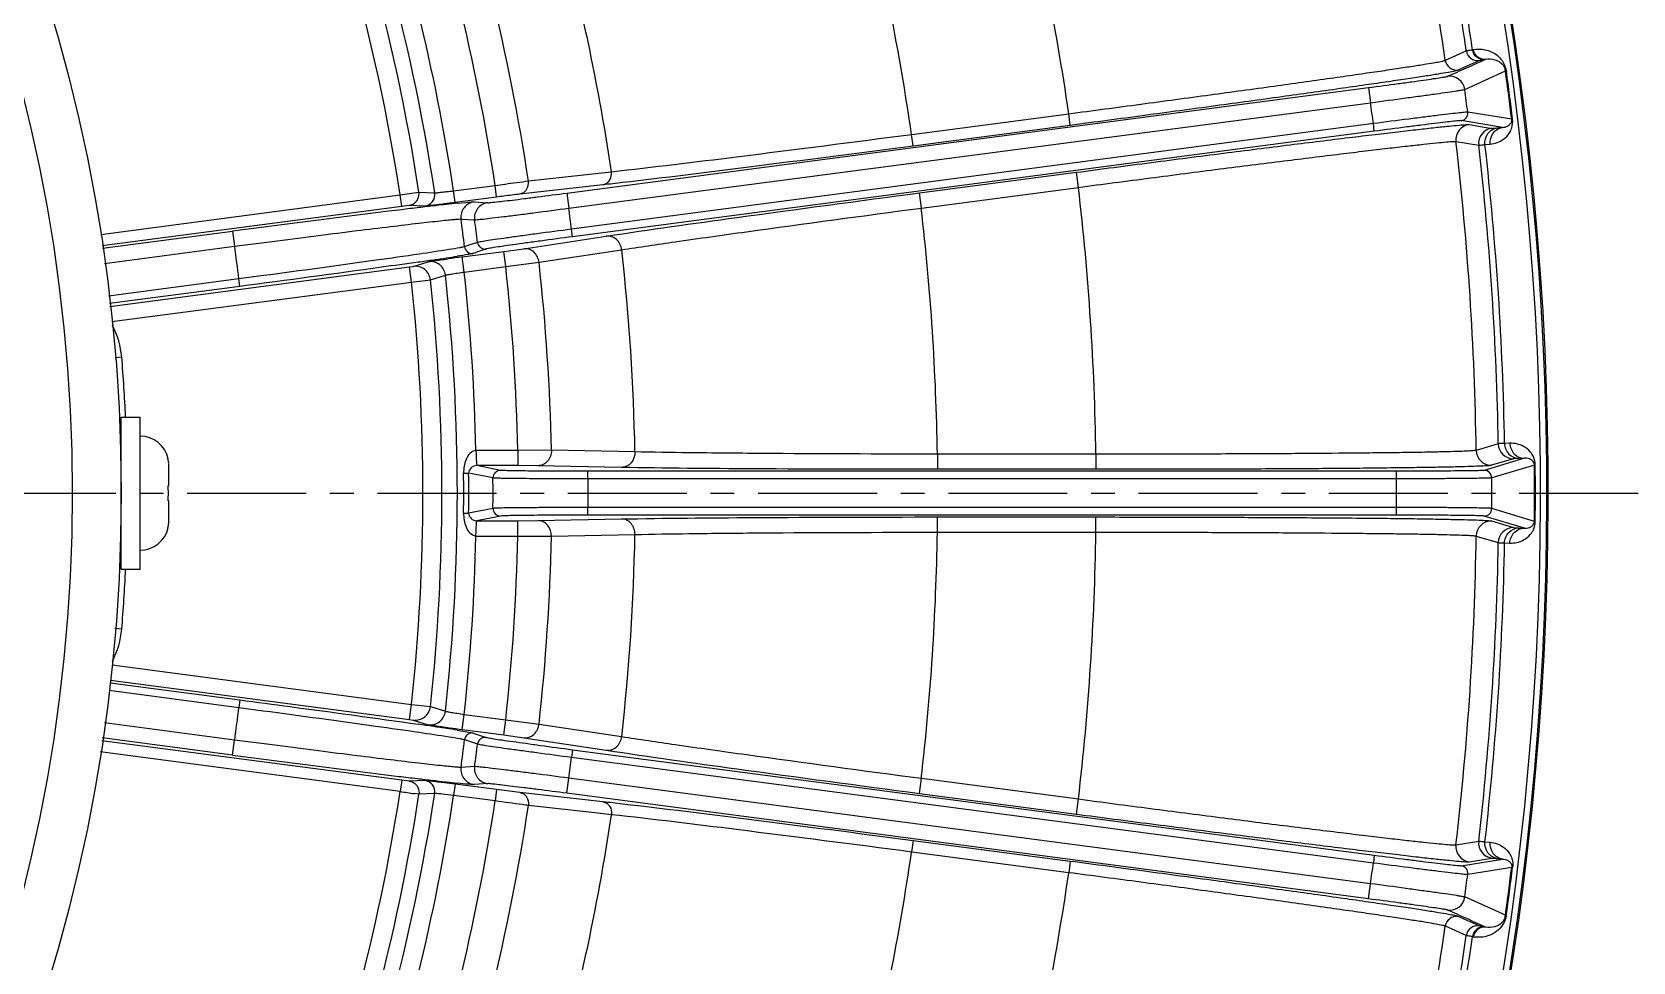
# Model space of a CAD drawing. Header units: millimetres. Extents: x -6 to 705, y -10 to 538.
# Drawn here: x 521.19 to 538.02, y 315.1 to 324.87 of the extents above; entities that cross this region are included whole.
import ezdxf

# ---------------------------------------------------------------- set-up
doc = ezdxf.new("R2010")
doc.units = ezdxf.units.MM
doc.linetypes.add('CENTER', pattern=[2, 1.25, -0.25, 0.25, -0.25])
doc.layers.add('02___PRT_ALL_AXES', color=7, linetype='Continuous')
doc.layers.add('\\M+5D6D0\\M+5D0C4\\M+5CFDF\\M+5B2E3', color=7, linetype='CENTER', lineweight=25)

msp = doc.modelspace()

# ---------------------------------------------------------------- linework, layer by layer
at = {"color": 0, "linetype": 'Continuous', "lineweight": -3}
for p, q in [((536.047, 324.577), (536.267, 324.676)), ((536.332, 324.688), (536.342, 324.69)), ((536.181, 324.475), (536.402, 324.574)), ((536.251, 324.271), (536.679, 324.464)), ((536.468, 324.587), (536.47, 324.587)), ((536.679, 324.464), (536.687, 324.466)), ((526.814, 323.181), (535.24, 324.29)), ((535.24, 324.29), (535.261, 324.131)), ((526.835, 323.022), (535.261, 324.131)), ((530.438, 323.798), (532.088, 324.015)), ((532.104, 323.896), (532.089, 324.015)), ((536.649, 323.871), (536.213, 323.942)), ((536.745, 323.956), (536.282, 324.031)), ((536.754, 323.957), (536.745, 323.956)), ((535.29, 323.911), (526.863, 322.801)), ((535.3, 323.831), (526.874, 322.722)), ((530.453, 323.679), (530.437, 323.798)), ((530.453, 323.679), (532.104, 323.896)), ((535.3, 323.831), (535.29, 323.911)), ((536.296, 323.9), (536.535, 323.861)), ((536.592, 323.866), (536.649, 323.871)), ((536.159, 323.723), (536.397, 323.684)), ((536.463, 323.69), (536.519, 323.695)), ((525.623, 323.204), (526.059, 323.261)), ((526.075, 323.142), (526.059, 323.261)), ((526.32, 323.173), (527.193, 323.271)), ((526.409, 323.308), (527.179, 323.394)), ((527.179, 323.394), (527.282, 323.405)), ((530.518, 323.182), (532.169, 323.399)), ((532.19, 323.241), (532.169, 323.399)), ((521.914, 322.747), (525.061, 323.162)), ((525.061, 323.162), (525.259, 323.19)), ((525.077, 323.043), (525.061, 323.162)), ((525.259, 323.19), (525.424, 323.183)), ((525.638, 323.085), (525.623, 323.204)), ((525.638, 323.085), (526.075, 323.142)), ((525.75, 323.083), (525.809, 323.088)), ((525.809, 323.088), (525.839, 323.089)), ((525.839, 323.089), (525.981, 323.079)), ((526.814, 323.181), (526.835, 323.022)), ((530.539, 323.023), (530.518, 323.182)), ((530.539, 323.023), (532.19, 323.241)), ((521.929, 322.628), (525.077, 323.043)), ((525.077, 323.043), (525.156, 323.052)), ((525.156, 323.052), (525.321, 323.046)), ((525.405, 323.045), (525.441, 323.05)), ((525.663, 323.074), (525.75, 323.083)), ((521.932, 322.6), (523.3, 322.78)), ((523.3, 322.78), (523.321, 322.622)), ((525.701, 322.908), (525.844, 322.899)), ((526.874, 322.722), (526.863, 322.801)), ((521.953, 322.441), (523.321, 322.622)), ((525.773, 322.628), (525.739, 322.617)), ((525.874, 322.662), (525.773, 322.628)), ((525.964, 322.593), (525.829, 322.547)), ((526.15, 322.567), (526.36, 322.596)), ((526.36, 322.596), (527.228, 322.728)), ((526.521, 322.453), (527.389, 322.585)), ((525.16, 322.405), (525.199, 322.41)), ((525.199, 322.41), (525.357, 322.459)), ((525.713, 322.51), (526.15, 322.567)), ((525.734, 322.351), (525.713, 322.51)), ((526.171, 322.408), (526.15, 322.567)), ((526.171, 322.408), (526.521, 322.453)), ((523.365, 322.278), (521.997, 322.098)), ((522.01, 321.99), (525.16, 322.405)), ((522.031, 321.832), (525.181, 322.246)), ((523.623, 322.313), (523.365, 322.278)), ((523.376, 322.199), (523.366, 322.279)), ((525.181, 322.246), (525.16, 322.405)), ((525.181, 322.246), (525.379, 322.269)), ((525.379, 322.269), (525.537, 322.318)), ((525.734, 322.351), (526.171, 322.408)), ((523.376, 322.199), (522.007, 322.019)), ((522.135, 321.456), (522.065, 321.45)), ((526.297, 320.476), (525.857, 320.476)), ((526.651, 320.478), (526.297, 320.476)), ((526.297, 320.476), (526.297, 320.316)), ((527.528, 320.46), (526.651, 320.478)), ((530.708, 320.437), (530.708, 320.277)), ((532.374, 320.437), (530.709, 320.437)), ((532.374, 320.437), (532.374, 320.277)), ((536.603, 320.546), (536.371, 320.476)), ((536.877, 320.393), (536.454, 320.266)), ((536.725, 320.551), (536.669, 320.549)), ((536.877, 320.393), (536.82, 320.392)), ((522.621, 320.388), (522.623, 320.388)), ((522.629, 320.106), (522.629, 320.315)), ((525.728, 320.236), (525.781, 320.236)), ((526.037, 320.186), (525.781, 320.236)), ((526.297, 320.316), (525.866, 320.316)), ((526.117, 320.266), (525.866, 320.316)), ((526.509, 320.315), (526.297, 320.316)), ((527.387, 320.297), (526.509, 320.315)), ((527.035, 320.177), (527.035, 320.257)), ((535.535, 320.257), (527.035, 320.257)), ((532.374, 320.277), (530.708, 320.277)), ((535.535, 320.177), (535.535, 320.257)), ((536.763, 320.388), (536.531, 320.319)), ((536.983, 320.322), (536.534, 320.187)), ((536.992, 320.322), (536.983, 320.322)), ((522.623, 320.106), (522.629, 320.106)), ((535.535, 320.177), (527.035, 320.177)), ((522.629, 319.946), (522.623, 319.946)), ((522.629, 319.737), (522.629, 319.946)), ((525.728, 319.817), (525.781, 319.816)), ((526.037, 319.867), (525.781, 319.816)), ((526.117, 319.786), (525.866, 319.736)), ((525.866, 319.736), (526.297, 319.736)), ((526.297, 319.736), (526.509, 319.738)), ((526.297, 319.576), (526.297, 319.736)), ((526.509, 319.738), (527.387, 319.755)), ((527.035, 319.795), (527.035, 319.875)), ((535.535, 319.875), (527.035, 319.875)), ((535.535, 319.795), (527.035, 319.795)), ((530.708, 319.616), (530.708, 319.776)), ((530.708, 319.776), (532.374, 319.776)), ((532.374, 319.616), (532.374, 319.776)), ((535.535, 319.795), (535.535, 319.875)), ((536.877, 319.659), (536.454, 319.786)), ((536.531, 319.734), (536.763, 319.664)), ((536.983, 319.73), (536.534, 319.866)), ((536.992, 319.73), (536.983, 319.73)), ((522.623, 319.664), (522.621, 319.664)), ((525.857, 319.576), (526.297, 319.576)), ((526.297, 319.576), (526.651, 319.575)), ((526.651, 319.575), (527.528, 319.592)), ((530.709, 319.616), (532.373, 319.616)), ((536.371, 319.576), (536.603, 319.507)), ((536.82, 319.661), (536.877, 319.659)), ((536.669, 319.503), (536.725, 319.502)), ((522.135, 318.597), (522.062, 318.603)), ((522.033, 318.221), (525.181, 317.806)), ((522.016, 318.061), (525.16, 317.647)), ((522.001, 317.954), (523.365, 317.774)), ((522.012, 318.033), (523.376, 317.853)), ((523.365, 317.774), (523.622, 317.74)), ((523.376, 317.853), (523.366, 317.774)), ((525.16, 317.647), (525.181, 317.806)), ((525.181, 317.806), (525.379, 317.783)), ((525.379, 317.783), (525.537, 317.734)), ((525.713, 317.543), (525.734, 317.701)), ((525.734, 317.701), (526.171, 317.644)), ((523.321, 317.431), (521.952, 317.611)), ((525.16, 317.647), (525.199, 317.642)), ((525.199, 317.642), (525.357, 317.593)), ((525.66, 317.536), (525.745, 317.522)), ((525.713, 317.543), (526.15, 317.485)), ((526.15, 317.485), (526.171, 317.644)), ((526.171, 317.644), (526.521, 317.599)), ((526.521, 317.599), (527.389, 317.467)), ((525.077, 317.01), (521.925, 317.424)), ((523.3, 317.272), (521.929, 317.453)), ((523.3, 317.272), (523.321, 317.431)), ((525.739, 317.436), (525.841, 317.401)), ((525.745, 317.522), (525.801, 317.512)), ((525.801, 317.512), (525.829, 317.505)), ((525.829, 317.505), (525.964, 317.459)), ((525.841, 317.401), (525.874, 317.39)), ((526.15, 317.485), (526.36, 317.456)), ((526.36, 317.456), (527.228, 317.325)), ((525.061, 316.891), (521.908, 317.306)), ((526.874, 317.33), (526.863, 317.251)), ((526.863, 317.251), (535.29, 316.142)), ((526.874, 317.33), (535.3, 316.221)), ((525.844, 317.153), (525.701, 317.144)), ((526.814, 316.872), (526.835, 317.03)), ((535.261, 315.921), (526.835, 317.03)), ((530.518, 316.87), (530.539, 317.029)), ((530.539, 317.029), (532.19, 316.812)), ((525.077, 317.01), (525.061, 316.891)), ((525.156, 317), (525.077, 317.01)), ((525.321, 317.006), (525.156, 317)), ((525.259, 316.863), (525.211, 316.869)), ((525.424, 316.869), (525.259, 316.863)), ((525.441, 317.003), (525.405, 317.007)), ((525.43, 316.869), (525.424, 316.869)), ((525.638, 316.967), (525.623, 316.849)), ((526.075, 316.91), (525.638, 316.967)), ((525.981, 316.973), (525.839, 316.964)), ((526.075, 316.91), (526.059, 316.791)), ((526.32, 316.879), (526.075, 316.91)), ((527.193, 316.782), (526.32, 316.879)), ((535.24, 315.762), (526.814, 316.872)), ((530.518, 316.87), (532.169, 316.653)), ((526.059, 316.791), (525.623, 316.849)), ((527.137, 316.663), (526.409, 316.745)), ((532.169, 316.653), (532.19, 316.812)), ((527.282, 316.647), (527.137, 316.663)), ((530.453, 316.373), (530.437, 316.255)), ((532.104, 316.156), (530.453, 316.373)), ((536.159, 316.329), (536.397, 316.368)), ((536.463, 316.363), (536.519, 316.357)), ((532.088, 316.037), (530.438, 316.254)), ((535.3, 316.221), (535.29, 316.142)), ((536.296, 316.152), (536.535, 316.191)), ((536.592, 316.187), (536.649, 316.181)), ((532.104, 316.156), (532.089, 316.037)), ((536.213, 316.11), (536.649, 316.181)), ((536.282, 316.021), (536.745, 316.096)), ((536.745, 316.096), (536.754, 316.095)), ((535.24, 315.762), (535.261, 315.921)), ((536.679, 315.589), (536.251, 315.782)), ((536.402, 315.478), (536.181, 315.577)), ((536.687, 315.587), (536.679, 315.589)), ((536.267, 315.376), (536.047, 315.476)), ((536.342, 315.363), (536.332, 315.364)), ((536.47, 315.465), (536.468, 315.466))]:
    msp.add_line(p, q, dxfattribs=at)
for radius in [17.5, 16.986]:
    msp.add_circle((504.629, 320.026), radius, dxfattribs=at)
for centre, radius, start, end in [((504.629, 320.026), 20.871, 8.718, 36.1691), ((504.629, 320.026), 21.033, 8.6327, 36.2554), ((504.629, 320.026), 20.671, 8.7249, 36.1654), ((504.629, 320.026), 31.745, 8.2415, 14.1876), ((504.629, 320.026), 27.748, 8.2656, 14.1527), ((504.629, 320.026), 26.082, 8.3145, 14.0986), ((504.629, 320.026), 22.904, 8.4838, 13.9144), ((504.629, 320.026), 32.419, 324.5161, 9.7697), ((504.629, 320.026), 32.486, 324.4759, 9.8099), ((504.629, 320.026), 32.5, 324.5053, 9.7804), ((504.629, 320.026), 22.026, 8.5684, 13.8257), ((504.629, 320.026), 31.978, 8.3608, 9.4892), ((504.629, 320.026), 32.044, 8.3651, 9.5193), ((504.629, 320.026), 21.673, 8.5847, 13.8107), ((504.629, 320.026), 21.233, 8.6072, 13.786), ((536.386, 324.693), 0.12, 188.3512, 277.4688), ((536.165, 324.594), 0.12, 188.2326, 277.4768), ((536.52, 324.442), 0.16, 7.9063, 14.7003), ((504.629, 320.026), 32.355, 6.9761, 7.8828), ((504.629, 320.026), 32.364, 6.9761, 7.8699), ((536.092, 324.249), 0.16, 7.6362, 97.4766), ((504.629, 320.026), 31.905, 7.2117, 7.6447), ((504.629, 320.026), 30.906, 7.2204, 7.6329), ((536.203, 324.021), 0.08, 277.5727, 7.2222), ((536.317, 323.742), 0.16, 97.5232, 186.6966), ((536.556, 323.703), 0.16, 97.5261, 186.5784), ((504.629, 320.026), 31.745, 0.8124, 6.6876), ((504.629, 320.026), 31.978, 0.931, 6.569), ((504.629, 320.026), 32.044, 0.935, 6.565), ((521.979, 369.908), 46.928, 276.3795, 276.6319), ((525.305, 323.165), 0.12, 277.5681, 8.653), ((521.836, 351.956), 29.12, 277.3891, 277.5027), ((525.86, 322.93), 0.16, 97.5581, 187.8056), ((504.629, 320.026), 27.748, 0.8473, 6.6527), ((549.592, 123.385), 201.121, 97.00955, 97.51164), ((534.876, 242.177), 81.421, 96.79809, 96.93241), ((531.829, 267.71), 55.707, 96.6221, 96.7947), ((529.125, 291.039), 32.222, 96.3749, 96.5635), ((522.074, 350.117), 27.266, 277.2743, 277.3906), ((527.644, 304.289), 18.89, 96.0207, 96.3736), ((526.002, 322.921), 0.16, 97.5654, 187.7301), ((504.629, 320.026), 22.407, 7.1143, 7.6833), ((504.629, 320.026), 26.082, 0.9014, 6.5986), ((504.629, 320.026), 21.268, 6.9956, 7.7887), ((504.629, 320.026), 21.408, 7.0735, 7.7125), ((504.629, 320.026), 18.872, 6.8547, 7.9049), ((525.818, 322.626), 0.08, 186.9793, 277.4791), ((525.954, 322.672), 0.08, 187.0569, 277.4417), ((504.629, 320.026), 22.904, 1.0856, 6.4144), ((525.22, 322.252), 0.16, 6.1475, 97.4192), ((518.09, 372.155), 50.212, 278.1995, 278.385), ((525.378, 322.301), 0.16, 6.2338, 97.4208), ((520.951, 352.796), 30.644, 278.3722, 278.631), ((523.124, 338.526), 16.209, 278.6056, 279.0036), ((529.742, 291.874), 30.899, 97.4918, 97.7705), ((504.629, 320.026), 22.026, 1.1743, 6.3257), ((504.629, 320.026), 20.671, 353.8346, 6.1654), ((504.629, 320.026), 20.871, 353.8309, 6.1691), ((504.629, 320.026), 21.033, 353.7446, 6.2554), ((504.629, 320.026), 21.233, 1.214, 6.286), ((504.629, 320.026), 21.673, 1.1893, 6.3107), ((504.629, 320.026), 17.564, 2.6166, 4.6686), ((522.329, 320.326), 0.3, 11.9271, 90), ((536.531, 320.479), 0.16, 180.8037, 269.9889), ((536.763, 320.548), 0.16, 180.9219, 269.9768), ((522.317, 320.316), 0.312, 8.8722, 13.3232), ((522.313, 320.316), 0.316, 4.4222, 8.8698), ((522.309, 320.315), 0.32, 359.9951, 4.4194), ((504.629, 320.026), 21.1, 359.4308, 0.5692), ((504.629, 320.026), 21.153, 359.4308, 0.5692), ((526.117, 320.186), 0.08, 90.0583, 180.4431), ((536.454, 320.186), 0.08, 0.2781, 89.9353), ((504.629, 320.026), 32.355, 359.4761, 0.5239), ((504.629, 320.026), 32.364, 359.4761, 0.5239), ((504.629, 320.026), 21.408, 359.5735, 0.4265), ((504.629, 320.026), 22.407, 359.6143, 0.3857), ((504.629, 320.026), 30.906, 359.7204, 0.2796), ((504.629, 320.026), 31.905, 359.7117, 0.2883), ((522.309, 319.737), 0.32, 355.5806, 0.0049), ((526.117, 319.866), 0.08, 179.5569, 269.9417), ((536.531, 319.574), 0.16, 90.0232, 179.1966), ((536.454, 319.866), 0.08, 270.0727, 359.7222), ((522.329, 319.726), 0.3, 270, 348.0729), ((522.317, 319.736), 0.312, 346.6768, 351.1278), ((522.313, 319.737), 0.316, 351.1302, 355.5778), ((504.629, 320.026), 21.233, 353.714, 358.786), ((504.629, 320.026), 21.673, 353.6893, 358.8107), ((504.629, 320.026), 22.026, 353.6743, 358.8257), ((504.629, 320.026), 22.904, 353.5855, 358.9144), ((504.629, 320.026), 26.082, 353.4014, 359.0986), ((504.629, 320.026), 27.748, 353.3473, 359.1527), ((504.629, 320.026), 31.745, 353.3124, 359.1876), ((536.763, 319.504), 0.16, 90.0261, 179.0784), ((504.629, 320.026), 31.978, 353.431, 359.069), ((504.629, 320.026), 32.044, 353.435, 359.065), ((504.629, 320.026), 17.564, 355.3314, 357.3834), ((504.629, 320.026), 18.872, 352.0951, 353.1453), ((525.22, 317.8), 0.16, 262.5808, 353.8525), ((525.378, 317.752), 0.16, 262.5747, 353.7654), ((517.547, 264.17), 53.98, 81.6221, 81.7948), ((520.505, 284.274), 33.659, 81.3815, 81.6173), ((522.806, 299.47), 18.29, 81.0203, 81.3734), ((530.059, 350.551), 33.293, 262.2701, 262.4995), ((504.629, 320.026), 21.268, 352.2113, 353.0044), ((525.818, 317.426), 0.08, 82.5583, 173.0208), ((504.629, 320.026), 21.408, 352.2875, 352.9265), ((525.954, 317.38), 0.08, 82.5738, 172.9435), ((545.859, 487.366), 171.583, 262.44515, 263.03379), ((504.629, 320.026), 22.407, 352.3167, 352.8857), ((534.317, 393.233), 76.745, 263.06376, 263.20623), ((531.381, 368.534), 51.872, 263.1993, 263.3846), ((525.86, 317.122), 0.16, 172.1948, 262.4616), ((526.002, 317.132), 0.16, 172.2704, 262.4419), ((504.629, 320.026), 20.671, 338.8346, 351.2751), ((504.629, 320.026), 20.871, 338.8309, 351.282), ((504.629, 320.026), 21.033, 338.7446, 351.3673), ((529.293, 346.008), 29.424, 261.7301, 262.0245), ((525.305, 316.887), 0.12, 351.3452, 82.4194), ((523.404, 300.463), 16.654, 82.8622, 82.9828), ((528.871, 346.781), 29.975, 263.4295, 263.6327), ((522.637, 294.343), 22.823, 82.7239, 82.8602), ((521.889, 288.5), 28.713, 82.4968, 82.7207), ((527.415, 333.652), 16.766, 263.6048, 264.0022), ((504.629, 320.026), 21.233, 346.214, 351.3928), ((504.629, 320.026), 21.673, 346.1893, 351.4153), ((504.629, 320.026), 22.026, 346.1743, 351.4316), ((521.465, 265.637), 51.465, 83.3777, 83.6093), ((504.629, 320.026), 22.904, 346.0856, 351.5162), ((536.556, 316.35), 0.16, 173.4214, 262.4709), ((504.629, 320.026), 26.082, 345.9014, 351.6855), ((536.317, 316.311), 0.16, 173.3034, 262.4768), ((504.629, 320.026), 27.748, 345.8473, 351.7344), ((504.629, 320.026), 30.906, 352.3671, 352.7796), ((536.203, 316.031), 0.08, 352.7797, 82.4767), ((504.629, 320.026), 31.905, 352.3553, 352.7883), ((504.629, 320.026), 32.355, 352.1172, 353.0239), ((504.629, 320.026), 32.364, 352.1101, 353.0239), ((536.092, 315.803), 0.16, 262.5467, 352.3655), ((536.165, 315.458), 0.12, 82.5092, 171.7672), ((536.52, 315.611), 0.16, 345.2572, 352.0936), ((504.629, 320.026), 31.745, 345.8124, 351.7585), ((504.629, 320.026), 31.978, 345.931, 351.6392), ((504.629, 320.026), 32.044, 345.935, 351.6349), ((536.386, 315.359), 0.12, 82.5232, 171.6483), ((536.398, 315.705), 0.347, 260.7752, 263.7844)]:
    msp.add_arc(centre, radius, start, end, dxfattribs=at)
for points, knots in [([(536.267, 324.676), (536.274, 324.679), (536.296, 324.681), (536.317, 324.686), (536.332, 324.688)], [0, 0, 0, 0, 0.299615, 1, 1, 1, 1]), ([(536.464, 324.586), (536.435, 324.581), (536.369, 324.599), (536.337, 324.658), (536.332, 324.688)], [0, 0, 0, 0, 0.490103, 1, 1, 1, 1]), ([(536.342, 324.69), (536.382, 324.696), (536.471, 324.695), (536.553, 324.659), (536.59, 324.63)], [0, 0, 0, 0, 0.465368, 1, 1, 1, 1]), ([(536.47, 324.587), (536.441, 324.583), (536.378, 324.602), (536.347, 324.66), (536.342, 324.69)], [0, 0, 0, 0, 0.490015, 1, 1, 1, 1]), ([(536.59, 324.63), (536.61, 324.614), (536.657, 324.564), (536.681, 324.498), (536.688, 324.458)], [0, 0, 0, 0, 0.389825, 1, 1, 1, 1]), ([(532.088, 324.015), (532.341, 324.048), (532.836, 324.114), (533.556, 324.211), (534.221, 324.302), (534.731, 324.373), (535.093, 324.425), (535.325, 324.458), (535.527, 324.488), (535.697, 324.514), (535.835, 324.536), (535.937, 324.553), (536, 324.565), (536.033, 324.572), (536.043, 324.575), (536.047, 324.577)], [0, 0, 0, 0, 0.190896, 0.374825, 0.544941, 0.695049, 0.760836, 0.819608, 0.87084, 0.91405, 0.948844, 0.974906, 0.991991, 0.997133, 1, 1, 1, 1]), ([(532.104, 323.896), (532.364, 323.93), (532.874, 323.998), (533.615, 324.098), (534.301, 324.192), (534.826, 324.265), (535.199, 324.319), (535.438, 324.353), (535.646, 324.384), (535.821, 324.411), (535.962, 324.433), (536.068, 324.451), (536.133, 324.463), (536.167, 324.471), (536.177, 324.473), (536.181, 324.475)], [0, 0, 0, 0, 0.190887, 0.374804, 0.544915, 0.69502, 0.760806, 0.819577, 0.870811, 0.914026, 0.948826, 0.974894, 0.991984, 0.997128, 1, 1, 1, 1]), ([(536.071, 324.408), (536.138, 324.438), (536.237, 324.483), (536.369, 324.541), (536.434, 324.572), (536.466, 324.586)], [0, 0, 0, 0, 0.503686, 0.755303, 1, 1, 1, 1]), ([(536.402, 324.574), (536.408, 324.577), (536.43, 324.58), (536.451, 324.584), (536.466, 324.586)], [0, 0, 0, 0, 0.290193, 1, 1, 1, 1]), ([(536.47, 324.587), (536.502, 324.593), (536.556, 324.591), (536.633, 324.556), (536.666, 324.512), (536.675, 324.482)], [0, 0, 0, 0, 0.392862, 0.62264, 1, 1, 1, 1]), ([(536.69, 324.466), (536.687, 324.47), (536.682, 324.476), (536.676, 324.481), (536.675, 324.482)], [0, 0, 0, 0, 0.71041, 1, 1, 1, 1]), ([(535.24, 324.29), (535.344, 324.304), (535.495, 324.324), (535.688, 324.35), (535.811, 324.367), (535.914, 324.382), (535.984, 324.393), (536.027, 324.399), (536.048, 324.403), (536.062, 324.406), (536.069, 324.407), (536.071, 324.408)], [0, 0, 0, 0, 0.37483, 0.54491, 0.694953, 0.819537, 0.91399, 0.948809, 0.974868, 0.99198, 1, 1, 1, 1]), ([(535.261, 324.131), (535.385, 324.148), (535.565, 324.172), (535.794, 324.203), (535.941, 324.223), (536.063, 324.241), (536.147, 324.253), (536.198, 324.261), (536.223, 324.265), (536.24, 324.268), (536.248, 324.27), (536.251, 324.271)], [0, 0, 0, 0, 0.374865, 0.544957, 0.69501, 0.819592, 0.914027, 0.948837, 0.97489, 0.991996, 1, 1, 1, 1]), ([(536.282, 324.031), (536.279, 324.032), (536.271, 324.031), (536.254, 324.03), (536.228, 324.027), (536.177, 324.022), (536.093, 324.012), (535.971, 323.997), (535.824, 323.979), (535.594, 323.95), (535.414, 323.927), (535.29, 323.911)], [0, 0, 0, 0, 0.00801, 0.025118, 0.051171, 0.08598, 0.180414, 0.304994, 0.455046, 0.625137, 1, 1, 1, 1]), ([(536.213, 323.942), (536.211, 323.942), (536.203, 323.942), (536.187, 323.941), (536.164, 323.938), (536.116, 323.933), (536.039, 323.925), (535.927, 323.911), (535.791, 323.894), (535.58, 323.868), (535.414, 323.846), (535.3, 323.831)], [0, 0, 0, 0, 0.008018, 0.025128, 0.051185, 0.086003, 0.180454, 0.305039, 0.455083, 0.625165, 1, 1, 1, 1]), ([(536.519, 323.695), (536.543, 323.698), (536.592, 323.709), (536.664, 323.746), (536.718, 323.802), (536.752, 323.875), (536.757, 323.927), (536.754, 323.957)], [0, 0, 0, 0, 0.185711, 0.382333, 0.61371, 0.767634, 1, 1, 1, 1]), ([(536.649, 323.871), (536.667, 323.872), (536.695, 323.879), (536.724, 323.9), (536.742, 323.923), (536.746, 323.943), (536.745, 323.956)], [0, 0, 0, 0, 0.380533, 0.596495, 0.731658, 1, 1, 1, 1]), ([(527.282, 323.405), (527.721, 323.454), (528.773, 323.583), (529.825, 323.717), (530.438, 323.798)], [0, 0, 0, 0, 0.416721, 1, 1, 1, 1]), ([(532.169, 323.399), (532.432, 323.434), (532.947, 323.501), (533.696, 323.598), (534.389, 323.685), (534.92, 323.751), (535.298, 323.796), (535.54, 323.825), (535.751, 323.849), (535.929, 323.869), (536.072, 323.884), (536.18, 323.894), (536.247, 323.9), (536.281, 323.901), (536.293, 323.901), (536.296, 323.9)], [0, 0, 0, 0, 0.190888, 0.374807, 0.544917, 0.695023, 0.760809, 0.81958, 0.870814, 0.914028, 0.948828, 0.974896, 0.991985, 0.997129, 1, 1, 1, 1]), ([(536.463, 323.69), (536.459, 323.73), (536.479, 323.815), (536.554, 323.86), (536.592, 323.866)], [0, 0, 0, 0, 0.50998, 1, 1, 1, 1]), ([(536.519, 323.695), (536.515, 323.735), (536.535, 323.82), (536.61, 323.866), (536.649, 323.871)], [0, 0, 0, 0, 0.50998, 1, 1, 1, 1]), ([(536.535, 323.861), (536.541, 323.86), (536.56, 323.863), (536.579, 323.864), (536.592, 323.866)], [0, 0, 0, 0, 0.299673, 1, 1, 1, 1]), ([(527.398, 323.294), (527.841, 323.345), (528.859, 323.472), (529.877, 323.603), (530.453, 323.679)], [0, 0, 0, 0, 0.434211, 1, 1, 1, 1]), ([(532.19, 323.241), (532.442, 323.274), (532.937, 323.339), (533.658, 323.432), (534.324, 323.516), (534.835, 323.579), (535.198, 323.623), (535.431, 323.651), (535.634, 323.674), (535.805, 323.693), (535.943, 323.708), (536.046, 323.717), (536.111, 323.723), (536.144, 323.724), (536.155, 323.724), (536.159, 323.723)], [0, 0, 0, 0, 0.190896, 0.374824, 0.54494, 0.695049, 0.760836, 0.819608, 0.870841, 0.91405, 0.948844, 0.974906, 0.991992, 0.997133, 1, 1, 1, 1]), ([(536.397, 323.684), (536.404, 323.684), (536.426, 323.687), (536.448, 323.688), (536.463, 323.69)], [0, 0, 0, 0, 0.299568, 1, 1, 1, 1]), ([(526.059, 323.261), (526.094, 323.266), (526.211, 323.282), (526.328, 323.298), (526.409, 323.308)], [0, 0, 0, 0, 0.302472, 1, 1, 1, 1]), ([(526.32, 323.173), (526.334, 323.175), (526.362, 323.186), (526.404, 323.228), (526.414, 323.278), (526.409, 323.308)], [0, 0, 0, 0, 0.236993, 0.483724, 1, 1, 1, 1]), ([(527.193, 323.271), (527.207, 323.272), (527.234, 323.283), (527.277, 323.326), (527.286, 323.375), (527.282, 323.405)], [0, 0, 0, 0, 0.237002, 0.483725, 1, 1, 1, 1]), ([(525.156, 323.052), (525.182, 323.056), (525.233, 323.081), (525.256, 323.132), (525.259, 323.158)], [0, 0, 0, 0, 0.499496, 1, 1, 1, 1]), ([(525.424, 323.183), (525.426, 323.183), (525.432, 323.184), (525.445, 323.184), (525.464, 323.186), (525.499, 323.19), (525.553, 323.196), (525.598, 323.201), (525.623, 323.204)], [0, 0, 0, 0, 0.029566, 0.093446, 0.189554, 0.314239, 0.631317, 1, 1, 1, 1]), ([(525.981, 323.079), (525.989, 323.079), (526.014, 323.082), (526.066, 323.087), (526.145, 323.096), (526.247, 323.108), (526.37, 323.123), (526.561, 323.148), (526.711, 323.167), (526.814, 323.181)], [0, 0, 0, 0, 0.027906, 0.090728, 0.186157, 0.31084, 0.460209, 0.628964, 1, 1, 1, 1]), ([(526.075, 323.142), (526.1, 323.146), (526.181, 323.156), (526.263, 323.167), (526.32, 323.173)], [0, 0, 0, 0, 0.302457, 1, 1, 1, 1]), ([(527.228, 322.728), (527.684, 322.797), (528.781, 322.95), (529.878, 323.098), (530.518, 323.182)], [0, 0, 0, 0, 0.416739, 1, 1, 1, 1]), ([(525.321, 323.046), (525.327, 323.046), (525.348, 323.049), (525.39, 323.053), (525.452, 323.061), (525.5, 323.067), (525.526, 323.07)], [0, 0, 0, 0, 0.090511, 0.300281, 0.611774, 1, 1, 1, 1]), ([(525.844, 322.899), (525.853, 322.899), (525.883, 322.903), (525.945, 322.909), (526.038, 322.92), (526.16, 322.935), (526.307, 322.953), (526.534, 322.982), (526.712, 323.006), (526.835, 323.022)], [0, 0, 0, 0, 0.027938, 0.09077, 0.186203, 0.310883, 0.460244, 0.62899, 1, 1, 1, 1]), ([(527.389, 322.585), (527.576, 322.614), (528.013, 322.678), (529.063, 322.826), (529.926, 322.942), (530.539, 323.023)], [0, 0, 0, 0, 0.178502, 0.416726, 1, 1, 1, 1]), ([(523.321, 322.622), (523.471, 322.641), (523.765, 322.679), (524.193, 322.734), (524.589, 322.784), (524.941, 322.827), (525.234, 322.862), (525.437, 322.885), (525.563, 322.898), (525.627, 322.904), (525.671, 322.907), (525.694, 322.909), (525.701, 322.908)], [0, 0, 0, 0, 0.188877, 0.371012, 0.539782, 0.689187, 0.813837, 0.90927, 0.944913, 0.972064, 0.990471, 1, 1, 1, 1]), ([(526.863, 322.801), (526.741, 322.785), (526.563, 322.762), (526.335, 322.731), (526.189, 322.71), (526.068, 322.693), (525.974, 322.68), (525.913, 322.669), (525.883, 322.665), (525.874, 322.662)], [0, 0, 0, 0, 0.370994, 0.539733, 0.68909, 0.81377, 0.909206, 0.972046, 1, 1, 1, 1]), ([(525.576, 322.587), (525.471, 322.57), (525.215, 322.532), (524.564, 322.439), (524.018, 322.365), (523.623, 322.313)], [0, 0, 0, 0, 0.161579, 0.394079, 1, 1, 1, 1]), ([(525.739, 322.617), (525.733, 322.615), (525.716, 322.611), (525.662, 322.6), (525.613, 322.593), (525.576, 322.587)], [0, 0, 0, 0, 0.109961, 0.314136, 1, 1, 1, 1]), ([(526.874, 322.722), (526.761, 322.707), (526.597, 322.685), (526.388, 322.657), (526.254, 322.638), (526.142, 322.622), (526.056, 322.609), (526, 322.599), (525.972, 322.596), (525.964, 322.593)], [0, 0, 0, 0, 0.371024, 0.539775, 0.689142, 0.813827, 0.909259, 0.972086, 1, 1, 1, 1]), ([(526.521, 322.453), (526.516, 322.493), (526.487, 322.554), (526.418, 322.594), (526.378, 322.598), (526.36, 322.596)], [0, 0, 0, 0, 0.516281, 0.763018, 1, 1, 1, 1]), ([(527.389, 322.585), (527.385, 322.625), (527.355, 322.685), (527.286, 322.726), (527.247, 322.73), (527.228, 322.728)], [0, 0, 0, 0, 0.516278, 0.763009, 1, 1, 1, 1]), ([(525.252, 322.455), (525.123, 322.437), (524.498, 322.349), (523.873, 322.265), (523.376, 322.199)], [0, 0, 0, 0, 0.205815, 1, 1, 1, 1]), ([(525.357, 322.459), (525.363, 322.461), (525.384, 322.464), (525.426, 322.471), (525.489, 322.479), (525.537, 322.486), (525.564, 322.49)], [0, 0, 0, 0, 0.090484, 0.298554, 0.609207, 1, 1, 1, 1]), ([(525.829, 322.547), (525.823, 322.545), (525.805, 322.541), (525.749, 322.531), (525.699, 322.523), (525.661, 322.517)], [0, 0, 0, 0, 0.110006, 0.314184, 1, 1, 1, 1]), ([(525.537, 322.318), (525.539, 322.319), (525.545, 322.32), (525.557, 322.323), (525.576, 322.326), (525.611, 322.332), (525.665, 322.34), (525.71, 322.347), (525.734, 322.351)], [0, 0, 0, 0, 0.029608, 0.093522, 0.189536, 0.314249, 0.631232, 1, 1, 1, 1]), ([(525.857, 320.476), (525.833, 320.475), (525.787, 320.446), (525.751, 320.382), (525.731, 320.31), (525.728, 320.261), (525.728, 320.236)], [0, 0, 0, 0, 0.24783, 0.494926, 0.745237, 1, 1, 1, 1]), ([(525.857, 320.476), (525.858, 320.456), (525.859, 320.426), (525.861, 320.389), (525.862, 320.365), (525.864, 320.345), (525.864, 320.33), (525.866, 320.322), (525.865, 320.317), (525.866, 320.316)], [0, 0, 0, 0, 0.37931, 0.55178, 0.702772, 0.827142, 0.920063, 0.978344, 1, 1, 1, 1]), ([(526.651, 320.478), (526.651, 320.437), (526.63, 320.373), (526.566, 320.324), (526.528, 320.315), (526.509, 320.315)], [0, 0, 0, 0, 0.516281, 0.763018, 1, 1, 1, 1]), ([(527.529, 320.46), (527.529, 320.42), (527.508, 320.356), (527.444, 320.307), (527.406, 320.298), (527.387, 320.297)], [0, 0, 0, 0, 0.516277, 0.763009, 1, 1, 1, 1]), ([(530.709, 320.437), (530.09, 320.437), (529.219, 320.44), (528.159, 320.45), (527.718, 320.456), (527.528, 320.46)], [0, 0, 0, 0, 0.583269, 0.821495, 1, 1, 1, 1]), ([(536.371, 320.476), (536.368, 320.475), (536.357, 320.474), (536.324, 320.471), (536.259, 320.467), (536.156, 320.464), (536.017, 320.46), (535.845, 320.456), (535.641, 320.453), (535.406, 320.45), (535.04, 320.446), (534.526, 320.442), (533.854, 320.438), (533.128, 320.437), (532.628, 320.436), (532.374, 320.437)], [0, 0, 0, 0, 0.002867, 0.008008, 0.025093, 0.051154, 0.085947, 0.129156, 0.180387, 0.239158, 0.304944, 0.455051, 0.625167, 0.809098, 1, 1, 1, 1]), ([(536.669, 320.549), (536.654, 320.549), (536.632, 320.547), (536.609, 320.547), (536.603, 320.546)], [0, 0, 0, 0, 0.700432, 1, 1, 1, 1]), ([(536.669, 320.549), (536.67, 320.509), (536.701, 320.427), (536.782, 320.392), (536.82, 320.392)], [0, 0, 0, 0, 0.50998, 1, 1, 1, 1]), ([(536.992, 320.322), (536.992, 320.352), (536.98, 320.403), (536.936, 320.471), (536.875, 320.519), (536.8, 320.547), (536.75, 320.552), (536.725, 320.551)], [0, 0, 0, 0, 0.232224, 0.386202, 0.617624, 0.814269, 1, 1, 1, 1]), ([(536.725, 320.551), (536.726, 320.511), (536.757, 320.429), (536.838, 320.393), (536.877, 320.393)], [0, 0, 0, 0, 0.50998, 1, 1, 1, 1]), ([(536.82, 320.392), (536.807, 320.391), (536.788, 320.39), (536.768, 320.39), (536.763, 320.388)], [0, 0, 0, 0, 0.700327, 1, 1, 1, 1]), ([(536.983, 320.322), (536.983, 320.335), (536.976, 320.354), (536.955, 320.375), (536.924, 320.392), (536.895, 320.395), (536.877, 320.393)], [0, 0, 0, 0, 0.267971, 0.403262, 0.619333, 1, 1, 1, 1]), ([(525.866, 320.316), (525.845, 320.316), (525.801, 320.299), (525.781, 320.257), (525.781, 320.236)], [0, 0, 0, 0, 0.515013, 1, 1, 1, 1]), ([(527.035, 320.257), (526.922, 320.257), (526.756, 320.257), (526.545, 320.258), (526.41, 320.259), (526.297, 320.261), (526.21, 320.262), (526.153, 320.264), (526.125, 320.264), (526.117, 320.266)], [0, 0, 0, 0, 0.371029, 0.539782, 0.689143, 0.813825, 0.909261, 0.972073, 1, 1, 1, 1]), ([(530.708, 320.277), (530.062, 320.277), (528.956, 320.28), (527.849, 320.288), (527.387, 320.297)], [0, 0, 0, 0, 0.583255, 1, 1, 1, 1]), ([(536.531, 320.319), (536.527, 320.317), (536.516, 320.316), (536.482, 320.313), (536.415, 320.31), (536.307, 320.306), (536.163, 320.302), (535.984, 320.298), (535.771, 320.295), (535.528, 320.292), (535.147, 320.287), (534.612, 320.283), (533.913, 320.279), (533.158, 320.277), (532.638, 320.277), (532.374, 320.277)], [0, 0, 0, 0, 0.002871, 0.008015, 0.025104, 0.051171, 0.085971, 0.129185, 0.180418, 0.239189, 0.304975, 0.455081, 0.625191, 0.809111, 1, 1, 1, 1]), ([(536.454, 320.266), (536.452, 320.266), (536.444, 320.265), (536.428, 320.264), (536.404, 320.263), (536.357, 320.262), (536.279, 320.261), (536.166, 320.26), (536.03, 320.258), (535.817, 320.257), (535.65, 320.257), (535.535, 320.257)], [0, 0, 0, 0, 0.008008, 0.025122, 0.051187, 0.086009, 0.180459, 0.305046, 0.455097, 0.625179, 1, 1, 1, 1]), ([(527.035, 320.177), (526.912, 320.177), (526.732, 320.177), (526.503, 320.178), (526.355, 320.179), (526.232, 320.181), (526.138, 320.181), (526.076, 320.184), (526.046, 320.184), (526.037, 320.186)], [0, 0, 0, 0, 0.371054, 0.539817, 0.689184, 0.813864, 0.909287, 0.97208, 1, 1, 1, 1]), ([(536.534, 320.187), (536.531, 320.186), (536.523, 320.186), (536.506, 320.185), (536.48, 320.184), (536.428, 320.183), (536.344, 320.181), (536.221, 320.18), (536.073, 320.179), (535.841, 320.177), (535.66, 320.177), (535.535, 320.177)], [0, 0, 0, 0, 0.008005, 0.025115, 0.051173, 0.085986, 0.180424, 0.30501, 0.455067, 0.625158, 1, 1, 1, 1]), ([(525.728, 319.817), (525.728, 319.792), (525.731, 319.742), (525.751, 319.671), (525.787, 319.606), (525.833, 319.578), (525.857, 319.577)], [0, 0, 0, 0, 0.255083, 0.505618, 0.752773, 1, 1, 1, 1]), ([(525.781, 319.816), (525.781, 319.796), (525.801, 319.753), (525.845, 319.736), (525.866, 319.736)], [0, 0, 0, 0, 0.485897, 1, 1, 1, 1]), ([(525.857, 319.576), (525.858, 319.597), (525.859, 319.626), (525.86, 319.664), (525.862, 319.688), (525.863, 319.707), (525.863, 319.722), (525.865, 319.73), (525.865, 319.736), (525.866, 319.736)], [0, 0, 0, 0, 0.379015, 0.551328, 0.702165, 0.826408, 0.919271, 0.977657, 1, 1, 1, 1]), ([(527.035, 319.875), (526.912, 319.875), (526.732, 319.875), (526.503, 319.874), (526.355, 319.873), (526.232, 319.872), (526.138, 319.871), (526.076, 319.868), (526.046, 319.868), (526.037, 319.867)], [0, 0, 0, 0, 0.370994, 0.539733, 0.68909, 0.81377, 0.909206, 0.972046, 1, 1, 1, 1]), ([(527.035, 319.795), (526.922, 319.795), (526.756, 319.795), (526.545, 319.794), (526.41, 319.793), (526.297, 319.791), (526.21, 319.79), (526.153, 319.788), (526.125, 319.788), (526.117, 319.786)], [0, 0, 0, 0, 0.371024, 0.539775, 0.689142, 0.813827, 0.909259, 0.972086, 1, 1, 1, 1]), ([(526.651, 319.575), (526.651, 319.615), (526.63, 319.679), (526.566, 319.728), (526.528, 319.738), (526.509, 319.738)], [0, 0, 0, 0, 0.516281, 0.763018, 1, 1, 1, 1]), ([(527.387, 319.755), (527.849, 319.764), (528.956, 319.773), (530.062, 319.776), (530.708, 319.776)], [0, 0, 0, 0, 0.416739, 1, 1, 1, 1]), ([(527.529, 319.592), (527.529, 319.633), (527.508, 319.696), (527.444, 319.746), (527.406, 319.755), (527.387, 319.755)], [0, 0, 0, 0, 0.516278, 0.763009, 1, 1, 1, 1]), ([(532.374, 319.776), (532.638, 319.776), (533.158, 319.775), (533.913, 319.773), (534.612, 319.769), (535.147, 319.765), (535.528, 319.761), (535.771, 319.758), (535.984, 319.754), (536.163, 319.75), (536.307, 319.747), (536.415, 319.743), (536.482, 319.74), (536.516, 319.736), (536.527, 319.735), (536.531, 319.734)], [0, 0, 0, 0, 0.190888, 0.374807, 0.544917, 0.695023, 0.760809, 0.81958, 0.870814, 0.914028, 0.948828, 0.974896, 0.991985, 0.997129, 1, 1, 1, 1]), ([(536.534, 319.866), (536.531, 319.866), (536.523, 319.867), (536.506, 319.868), (536.48, 319.868), (536.428, 319.87), (536.344, 319.871), (536.221, 319.873), (536.073, 319.874), (535.841, 319.875), (535.66, 319.875), (535.535, 319.875)], [0, 0, 0, 0, 0.00801, 0.025118, 0.051171, 0.08598, 0.180414, 0.304994, 0.455046, 0.625137, 1, 1, 1, 1]), ([(536.454, 319.786), (536.452, 319.787), (536.444, 319.787), (536.428, 319.788), (536.404, 319.789), (536.357, 319.79), (536.279, 319.791), (536.166, 319.793), (536.03, 319.794), (535.817, 319.795), (535.65, 319.795), (535.535, 319.795)], [0, 0, 0, 0, 0.008018, 0.025128, 0.051185, 0.086003, 0.180454, 0.305039, 0.455083, 0.625165, 1, 1, 1, 1]), ([(536.725, 319.502), (536.75, 319.501), (536.8, 319.505), (536.875, 319.533), (536.936, 319.581), (536.98, 319.649), (536.991, 319.7), (536.992, 319.73)], [0, 0, 0, 0, 0.185711, 0.382333, 0.61371, 0.767634, 1, 1, 1, 1]), ([(536.877, 319.659), (536.895, 319.658), (536.924, 319.661), (536.955, 319.677), (536.976, 319.698), (536.983, 319.718), (536.983, 319.73)], [0, 0, 0, 0, 0.380533, 0.596495, 0.731658, 1, 1, 1, 1]), ([(527.528, 319.592), (527.718, 319.596), (528.159, 319.603), (529.219, 319.613), (530.09, 319.615), (530.709, 319.616)], [0, 0, 0, 0, 0.178502, 0.416726, 1, 1, 1, 1]), ([(532.373, 319.616), (532.628, 319.616), (533.128, 319.616), (533.854, 319.614), (534.526, 319.61), (535.04, 319.606), (535.406, 319.602), (535.641, 319.599), (535.845, 319.596), (536.017, 319.592), (536.156, 319.589), (536.259, 319.585), (536.324, 319.582), (536.357, 319.579), (536.368, 319.577), (536.371, 319.576)], [0, 0, 0, 0, 0.190896, 0.374824, 0.54494, 0.695049, 0.760836, 0.819608, 0.870841, 0.91405, 0.948844, 0.974906, 0.991992, 0.997133, 1, 1, 1, 1]), ([(536.669, 319.503), (536.67, 319.543), (536.701, 319.625), (536.782, 319.661), (536.82, 319.661)], [0, 0, 0, 0, 0.50998, 1, 1, 1, 1]), ([(536.725, 319.502), (536.726, 319.542), (536.757, 319.623), (536.838, 319.659), (536.877, 319.659)], [0, 0, 0, 0, 0.50998, 1, 1, 1, 1]), ([(536.763, 319.664), (536.768, 319.662), (536.788, 319.663), (536.807, 319.661), (536.82, 319.661)], [0, 0, 0, 0, 0.299673, 1, 1, 1, 1]), ([(536.603, 319.507), (536.609, 319.505), (536.632, 319.505), (536.654, 319.504), (536.669, 319.503)], [0, 0, 0, 0, 0.299568, 1, 1, 1, 1]), ([(523.376, 317.853), (523.553, 317.83), (524.178, 317.747), (524.803, 317.662), (525.251, 317.597)], [0, 0, 0, 0, 0.282135, 1, 1, 1, 1]), ([(523.622, 317.74), (524.017, 317.687), (524.563, 317.613), (525.214, 317.521), (525.471, 317.482), (525.576, 317.466)], [0, 0, 0, 0, 0.605827, 0.838348, 1, 1, 1, 1]), ([(525.537, 317.734), (525.539, 317.734), (525.545, 317.732), (525.557, 317.73), (525.576, 317.727), (525.611, 317.72), (525.665, 317.712), (525.71, 317.705), (525.734, 317.701)], [0, 0, 0, 0, 0.029607, 0.093423, 0.189486, 0.314131, 0.631152, 1, 1, 1, 1]), ([(525.357, 317.593), (525.364, 317.591), (525.386, 317.589), (525.432, 317.581), (525.5, 317.572), (525.552, 317.564), (525.581, 317.56)], [0, 0, 0, 0, 0.090489, 0.299752, 0.611003, 1, 1, 1, 1]), ([(526.36, 317.456), (526.378, 317.454), (526.418, 317.458), (526.487, 317.499), (526.516, 317.559), (526.521, 317.599)], [0, 0, 0, 0, 0.236982, 0.483719, 1, 1, 1, 1]), ([(525.701, 317.144), (525.694, 317.143), (525.671, 317.145), (525.627, 317.148), (525.563, 317.154), (525.437, 317.167), (525.234, 317.19), (524.941, 317.225), (524.589, 317.268), (524.193, 317.318), (523.765, 317.373), (523.471, 317.411), (523.321, 317.431)], [0, 0, 0, 0, 0.009528, 0.027936, 0.055087, 0.09073, 0.186162, 0.310813, 0.460217, 0.628987, 0.811123, 1, 1, 1, 1]), ([(525.576, 317.466), (525.613, 317.46), (525.662, 317.452), (525.716, 317.441), (525.733, 317.438), (525.739, 317.436)], [0, 0, 0, 0, 0.685919, 0.890083, 1, 1, 1, 1]), ([(525.874, 317.39), (525.883, 317.387), (525.913, 317.383), (525.974, 317.373), (526.068, 317.359), (526.189, 317.342), (526.335, 317.322), (526.563, 317.291), (526.741, 317.267), (526.863, 317.251)], [0, 0, 0, 0, 0.027955, 0.090796, 0.186233, 0.310913, 0.46027, 0.629011, 1, 1, 1, 1]), ([(525.964, 317.459), (525.972, 317.457), (526, 317.453), (526.056, 317.443), (526.142, 317.431), (526.254, 317.415), (526.388, 317.396), (526.597, 317.367), (526.761, 317.345), (526.874, 317.33)], [0, 0, 0, 0, 0.027914, 0.090741, 0.186174, 0.310859, 0.460227, 0.628979, 1, 1, 1, 1]), ([(527.228, 317.325), (527.247, 317.322), (527.286, 317.326), (527.355, 317.367), (527.385, 317.427), (527.389, 317.467)], [0, 0, 0, 0, 0.236991, 0.483721, 1, 1, 1, 1]), ([(527.389, 317.467), (527.576, 317.439), (528.013, 317.375), (529.063, 317.227), (529.926, 317.11), (530.539, 317.029)], [0, 0, 0, 0, 0.178505, 0.416729, 1, 1, 1, 1]), ([(527.228, 317.325), (527.684, 317.255), (528.781, 317.102), (529.878, 316.955), (530.518, 316.87)], [0, 0, 0, 0, 0.416739, 1, 1, 1, 1]), ([(526.835, 317.03), (526.712, 317.047), (526.534, 317.07), (526.307, 317.099), (526.16, 317.117), (526.038, 317.132), (525.945, 317.144), (525.883, 317.149), (525.853, 317.153), (525.844, 317.153)], [0, 0, 0, 0, 0.37101, 0.539756, 0.689117, 0.813797, 0.90923, 0.972062, 1, 1, 1, 1]), ([(525.156, 317), (525.182, 316.996), (525.233, 316.972), (525.256, 316.92), (525.259, 316.894)], [0, 0, 0, 0, 0.499496, 1, 1, 1, 1]), ([(525.438, 316.993), (525.423, 316.995), (525.395, 316.998), (525.36, 317.003), (525.336, 317.005), (525.325, 317.006), (525.321, 317.006)], [0, 0, 0, 0, 0.396476, 0.703565, 0.907571, 1, 1, 1, 1]), ([(525.623, 316.849), (525.582, 316.853), (525.518, 316.86), (525.454, 316.868), (525.43, 316.869)], [0, 0, 0, 0, 0.632059, 1, 1, 1, 1]), ([(525.839, 316.964), (525.832, 316.963), (525.814, 316.964), (525.755, 316.968), (525.703, 316.974), (525.663, 316.978)], [0, 0, 0, 0, 0.109943, 0.314101, 1, 1, 1, 1]), ([(526.814, 316.872), (526.711, 316.885), (526.561, 316.905), (526.37, 316.929), (526.247, 316.944), (526.145, 316.956), (526.066, 316.966), (526.014, 316.97), (525.989, 316.974), (525.981, 316.973)], [0, 0, 0, 0, 0.371036, 0.539791, 0.68916, 0.813843, 0.909272, 0.972094, 1, 1, 1, 1]), ([(526.32, 316.879), (526.334, 316.877), (526.362, 316.867), (526.404, 316.824), (526.414, 316.775), (526.409, 316.745)], [0, 0, 0, 0, 0.236993, 0.483724, 1, 1, 1, 1]), ([(526.409, 316.745), (526.388, 316.747), (526.272, 316.762), (526.155, 316.778), (526.059, 316.791)], [0, 0, 0, 0, 0.178453, 1, 1, 1, 1]), ([(527.193, 316.782), (527.207, 316.78), (527.234, 316.769), (527.277, 316.726), (527.286, 316.677), (527.282, 316.647)], [0, 0, 0, 0, 0.237002, 0.483727, 1, 1, 1, 1]), ([(530.453, 316.373), (529.878, 316.449), (528.86, 316.581), (527.842, 316.707), (527.4, 316.758)], [0, 0, 0, 0, 0.565684, 1, 1, 1, 1]), ([(532.19, 316.812), (532.442, 316.778), (532.938, 316.713), (533.658, 316.62), (534.324, 316.536), (534.835, 316.473), (535.198, 316.429), (535.431, 316.402), (535.634, 316.378), (535.805, 316.359), (535.943, 316.345), (536.046, 316.335), (536.111, 316.33), (536.144, 316.329), (536.155, 316.329), (536.159, 316.329)], [0, 0, 0, 0, 0.190901, 0.374832, 0.544948, 0.695056, 0.760842, 0.819613, 0.870844, 0.914053, 0.948846, 0.974907, 0.991992, 0.997133, 1, 1, 1, 1]), ([(530.438, 316.254), (529.825, 316.335), (528.773, 316.469), (527.721, 316.599), (527.282, 316.647)], [0, 0, 0, 0, 0.583273, 1, 1, 1, 1]), ([(532.169, 316.653), (532.432, 316.618), (532.947, 316.551), (533.696, 316.455), (534.389, 316.367), (534.92, 316.302), (535.298, 316.256), (535.54, 316.228), (535.751, 316.203), (535.929, 316.184), (536.072, 316.168), (536.18, 316.158), (536.247, 316.153), (536.281, 316.151), (536.293, 316.151), (536.296, 316.152)], [0, 0, 0, 0, 0.190887, 0.374806, 0.544917, 0.695023, 0.760809, 0.81958, 0.870815, 0.914029, 0.948829, 0.974895, 0.991985, 0.997129, 1, 1, 1, 1]), ([(536.397, 316.368), (536.404, 316.369), (536.426, 316.366), (536.448, 316.364), (536.463, 316.363)], [0, 0, 0, 0, 0.299574, 1, 1, 1, 1]), ([(536.592, 316.187), (536.554, 316.192), (536.479, 316.238), (536.459, 316.323), (536.463, 316.363)], [0, 0, 0, 0, 0.49002, 1, 1, 1, 1]), ([(536.649, 316.181), (536.61, 316.186), (536.535, 316.232), (536.515, 316.317), (536.519, 316.357)], [0, 0, 0, 0, 0.49002, 1, 1, 1, 1]), ([(536.519, 316.357), (536.543, 316.354), (536.592, 316.343), (536.664, 316.306), (536.718, 316.25), (536.745, 316.192), (536.757, 316.143), (536.756, 316.112), (536.754, 316.095)], [0, 0, 0, 0, 0.185436, 0.381767, 0.612799, 0.766689, 0.867499, 1, 1, 1, 1]), ([(535.3, 316.221), (535.414, 316.206), (535.58, 316.185), (535.791, 316.158), (535.927, 316.141), (536.039, 316.128), (536.116, 316.119), (536.164, 316.114), (536.187, 316.112), (536.203, 316.111), (536.211, 316.11), (536.213, 316.11)], [0, 0, 0, 0, 0.374836, 0.544918, 0.694962, 0.819547, 0.913998, 0.948816, 0.974873, 0.991982, 1, 1, 1, 1]), ([(536.535, 316.191), (536.541, 316.192), (536.56, 316.189), (536.579, 316.188), (536.592, 316.187)], [0, 0, 0, 0, 0.299651, 1, 1, 1, 1]), ([(536.047, 315.476), (536.043, 315.477), (536.033, 315.48), (536, 315.487), (535.937, 315.499), (535.835, 315.516), (535.697, 315.538), (535.527, 315.564), (535.325, 315.594), (535.093, 315.628), (534.731, 315.679), (534.221, 315.751), (533.556, 315.842), (532.836, 315.939), (532.341, 316.004), (532.088, 316.037)], [0, 0, 0, 0, 0.002867, 0.008008, 0.025094, 0.051155, 0.085949, 0.129159, 0.180391, 0.239162, 0.304948, 0.455057, 0.625172, 0.809102, 1, 1, 1, 1]), ([(536.181, 315.577), (536.177, 315.579), (536.167, 315.582), (536.133, 315.589), (536.068, 315.601), (535.962, 315.619), (535.821, 315.641), (535.646, 315.668), (535.438, 315.699), (535.199, 315.734), (534.826, 315.787), (534.301, 315.86), (533.615, 315.954), (532.874, 316.054), (532.364, 316.122), (532.104, 316.156)], [0, 0, 0, 0, 0.002872, 0.008016, 0.025106, 0.051173, 0.085973, 0.129186, 0.18042, 0.239192, 0.304977, 0.455082, 0.625192, 0.809111, 1, 1, 1, 1]), ([(535.29, 316.142), (535.414, 316.125), (535.594, 316.102), (535.824, 316.073), (535.971, 316.055), (536.093, 316.04), (536.177, 316.031), (536.228, 316.025), (536.254, 316.022), (536.271, 316.021), (536.279, 316.021), (536.282, 316.021)], [0, 0, 0, 0, 0.374865, 0.544956, 0.695008, 0.819588, 0.914021, 0.948831, 0.974883, 0.99199, 1, 1, 1, 1]), ([(536.649, 316.181), (536.667, 316.18), (536.695, 316.173), (536.724, 316.153), (536.742, 316.129), (536.746, 316.109), (536.745, 316.096)], [0, 0, 0, 0, 0.380388, 0.596241, 0.73114, 1, 1, 1, 1]), ([(536.251, 315.782), (536.248, 315.783), (536.24, 315.784), (536.223, 315.787), (536.198, 315.791), (536.147, 315.799), (536.063, 315.812), (535.941, 315.829), (535.794, 315.849), (535.565, 315.881), (535.385, 315.905), (535.261, 315.921)], [0, 0, 0, 0, 0.008004, 0.02511, 0.051163, 0.085973, 0.180408, 0.30499, 0.455043, 0.625135, 1, 1, 1, 1]), ([(536.071, 315.644), (536.069, 315.645), (536.062, 315.647), (536.048, 315.649), (536.027, 315.653), (535.984, 315.66), (535.914, 315.67), (535.811, 315.685), (535.688, 315.702), (535.495, 315.729), (535.344, 315.749), (535.24, 315.762)], [0, 0, 0, 0, 0.00802, 0.025132, 0.051191, 0.08601, 0.180463, 0.305047, 0.45509, 0.62517, 1, 1, 1, 1]), ([(536.466, 315.466), (536.401, 315.495), (536.27, 315.556), (536.138, 315.615), (536.071, 315.644)], [0, 0, 0, 0, 0.495437, 1, 1, 1, 1]), ([(536.686, 315.584), (536.677, 315.53), (536.63, 315.445), (536.53, 315.381), (536.443, 315.358), (536.387, 315.357), (536.36, 315.36)], [0, 0, 0, 0, 0.381583, 0.616116, 0.814276, 1, 1, 1, 1]), ([(536.675, 315.57), (536.666, 315.54), (536.633, 315.496), (536.556, 315.461), (536.502, 315.459), (536.47, 315.465)], [0, 0, 0, 0, 0.377179, 0.607016, 1, 1, 1, 1]), ([(536.675, 315.57), (536.675, 315.57), (536.681, 315.575), (536.686, 315.581), (536.69, 315.586)], [0, 0, 0, 0, 0.09204, 1, 1, 1, 1]), ([(536.332, 315.364), (536.317, 315.367), (536.296, 315.371), (536.274, 315.374), (536.267, 315.376)], [0, 0, 0, 0, 0.700379, 1, 1, 1, 1]), ([(536.46, 315.467), (536.431, 315.471), (536.368, 315.452), (536.337, 315.394), (536.332, 315.364)], [0, 0, 0, 0, 0.490015, 1, 1, 1, 1]), ([(536.47, 315.465), (536.441, 315.469), (536.378, 315.45), (536.347, 315.393), (536.342, 315.363)], [0, 0, 0, 0, 0.490015, 1, 1, 1, 1]), ([(536.466, 315.466), (536.451, 315.468), (536.43, 315.473), (536.408, 315.475), (536.402, 315.478)], [0, 0, 0, 0, 0.709807, 1, 1, 1, 1])]:
    msp.add_open_spline(points, degree=3, knots=knots, dxfattribs=at)
for points in [[(525.259, 323.158), (525.26, 323.168), (525.26, 323.179), (525.259, 323.19)], [(522.135, 321.456), (522.125, 321.572), (522.091, 321.688), (522.036, 321.791)], [(522.623, 319.946), (522.624, 319.973), (522.625, 320.026), (522.624, 320.08), (522.623, 320.106)], [(522.037, 318.261), (522.091, 318.364), (522.125, 318.48), (522.135, 318.597)], [(525.259, 316.894), (525.26, 316.884), (525.26, 316.873), (525.259, 316.863)]]:
    msp.add_open_spline(points, degree=3, dxfattribs=at)
at = {"layer": '02___PRT_ALL_AXES', "color": 0, "linetype": 'Continuous', "lineweight": -3}
for p, q in [((522.129, 319.226), (522.129, 320.826)), ((522.129, 320.826), (522.329, 320.826)), ((522.329, 319.226), (522.329, 320.826)), ((522.129, 319.226), (522.329, 319.226))]:
    msp.add_line(p, q, dxfattribs=at)
at = {"layer": '\\M+5D6D0\\M+5D0C4\\M+5CFDF\\M+5B2E3', "color": 1}
msp.add_line((462.823, 320.026), (546.435, 320.026), dxfattribs=at)

doc.saveas('drawing.dxf')
